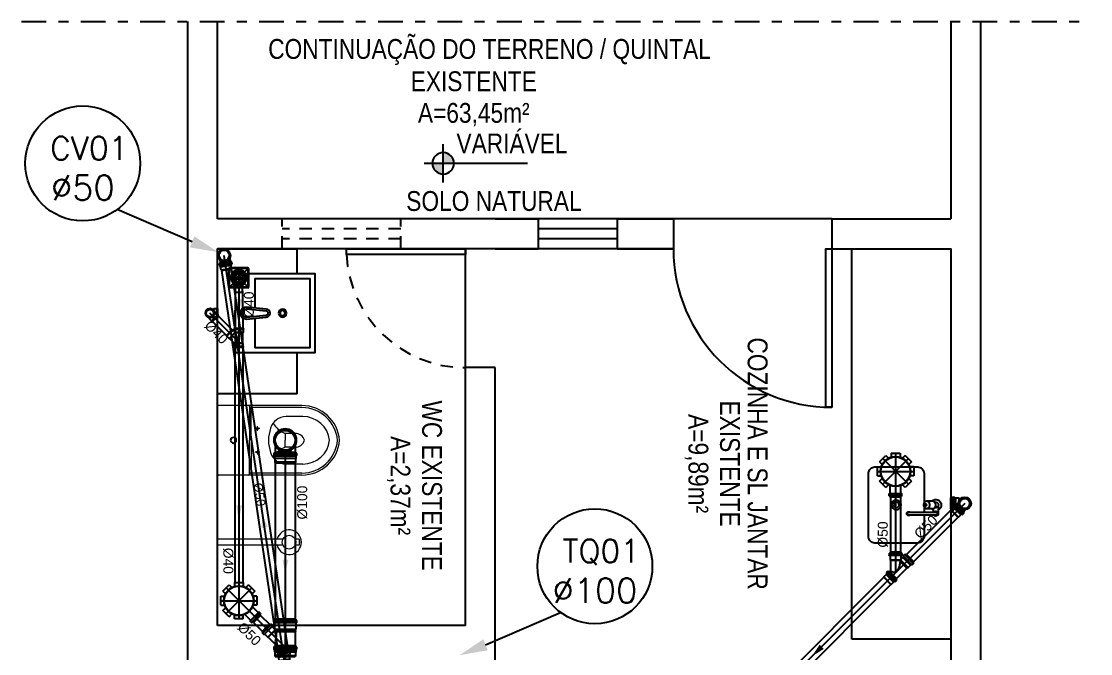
# Model space of a CAD drawing. Extents: x -210 to -126, y -135 to 724.
# Drawn here: x -169.09 to -158.3, y 704.34 to 710.72 of the extents above; entities that cross this region are included whole.
import ezdxf
from ezdxf.enums import TextEntityAlignment as Align

# ---------------------------------------------------------------- set-up
doc = ezdxf.new("R2010")
doc.units = 0
doc.header["$MEASUREMENT"] = 0
for name, pattern in [('CONTINU', [0]), ('DASHDOT2', [0.5, 0.25, -0.125, 0, -0.125]), ('HIDDEN2', [0.1875, 0.125, -0.0625])]:
    doc.linetypes.add(name, pattern=pattern)
doc.layers.get('0').update_dxf_attribs({"linetype": 'CONTINUOUS'})
for name, color, linetype in [('02', 8, 'CONTINUOUS'), ('A-PEN-C', 4, 'CONTINUOUS'), ('AF', 5, 'CONTINUOUS'), ('DIVERSOS', 1, 'CONTINUOUS'), ('E-txt-g', 3, 'CONTINUOUS'), ('Esgoto', 5, 'CONTINUOUS'), ('MOB', 251, 'CONTINUOUS'), ('Texto-Tubos', 7, 'CONTINUOUS'), ('TigreCad', 3, 'CONTINUOUS'), ('Tinterno', 9, 'CONTINUOUS'), ('TUBULAÇÃO_ESGOTO', 5, 'CONTINUOUS')]:
    doc.layers.add(name, color=color, linetype=linetype)
doc.layers.add('E-Lay-9', color=9, linetype='CONTINUOUS', lineweight=9)
doc.layers.add('E-Txt-W', color=7, linetype='CONTINUOUS', lineweight=20)
doc.styles.add('F2', font='swissc.ttf')
doc.styles.add('REG60', font='romans.shx', dxfattribs={"width": 0.8, "height": 0.15})
doc.styles.add('REG80', font='romans.shx', dxfattribs={"width": 0.8, "height": 0.2})
doc.styles.add('ROMANS', font='romans', dxfattribs={"height": 0.1})
doc.styles.add('TCTUBOS-TXT', font='arial.ttf')

# ---------------------------------------------------------------- blocks, each defined once
blk = doc.blocks.new('TXT-AMB75')
at = {"layer": 'E-txt-g', "style": 'REG80', "width": 0.8, "flags": 8}
blk.add_attdef('TXT', text='', height=0.2, dxfattribs=at).set_placement((0.0055, 0.2964), align=Align.CENTER)
at = {"layer": 'E-Txt-W', "style": 'REG60', "width": 0.8, "flags": 8}
blk.add_attdef('TXT', text='', height=0.15, dxfattribs=at).set_placement((0.0055, 0.0271), align=Align.CENTER)
blk = doc.blocks.new('CUBA QUADRADA-flat-4-flat-1')
at = {"layer": 'MOB'}
blk.add_lwpolyline([(0, -0.2), (0.4, -0.2), (0.4, 0.2), (0, 0.2)], close=True, dxfattribs=at)
blk.add_lwpolyline([(0.1, -0.0255), (0.1, -0.175), (0.375, -0.175), (0.375, 0.175), (0.1, 0.175), (0.1, 0.0255)], dxfattribs=at)
for points in [[(0.155, -0.02), (0.055, -0.03, -1), (0.055, 0.03), (0.155, 0.02, -1)], [(0.155, -0.01), (0.055, -0.02, -1), (0.055, 0.02), (0.155, 0.01, -1)]]:
    blk.add_lwpolyline(points, format="xyb", close=True, dxfattribs=at)
for radius in [0.02, 0.0125]:
    blk.add_circle((0.2375, 0), radius, dxfattribs=at)
blk = doc.blocks.new('vaso-s')
at = {"color": 8}
for start, end in [(0, 180), (180, 0)]:
    blk.add_arc((0.08, 0), 0.0143, start, end, dxfattribs=at)
at = {"layer": 'E-Lay-9', "color": 8}
for p, q in [((0, 0.17), (0, 0)), ((0.4256, 0.175), (0.005, 0.175)), ((0.16, 0.17), (0.16, 0.17)), ((0.16, 0.17), (0.16, 0)), ((0.4256, 0.165), (0.165, 0.165)), ((0.17, 0), (0.17, 0.16)), ((0.4306, 0.12), (0.3459, 0.12)), ((0.2134, 0.06), (0.1891, 0.06)), ((0.2013, 0.0479), (0.2013, 0.0722)), ((0.3406, 0.035), (0.3406, 0)), ((0.3906, 0.035), (0.3406, 0.035)), ((0, -0.17), (0, 0)), ((0.16, -0.17), (0.16, 0)), ((0.17, 0), (0.17, -0.1601)), ((0.2013, -0.0479), (0.2013, -0.0722)), ((0.3406, -0.035), (0.3406, 0)), ((0.3906, -0.035), (0.3406, -0.035)), ((0.2134, -0.06), (0.1891, -0.06)), ((0.4306, -0.12), (0.3459, -0.12)), ((0.4256, -0.175), (0.005, -0.175)), ((0.16, -0.17), (0.16, -0.17)), ((0.4256, -0.165), (0.165, -0.165))]:
    blk.add_line(p, q, dxfattribs=at)
for centre in [(0.2013, 0.06), (0.2013, -0.06)]:
    blk.add_circle(centre, 0.005, dxfattribs=at)
for centre, radius, start, end in [((0.005, 0.17), 0.005, 90, 180), ((0.155, 0.17), 0.005, 0, 90), ((0.165, 0.17), 0.00495, 180, 270), ((0.165, 0.16), 0.00495, 0, 90), ((0.4256, -0.015), 0.19, 4.5281, 90), ((0.4256, -0.015), 0.18, 4.7802, 90), ((0.3459, 0.0375), 0.0825, 90, 163.0355), ((0.4306, -0.015), 0.135, 6.3794, 90), ((0.518, -0.015), 0.2624, 163.0355, 176.7233), ((0.3754, 0.1358), 0.1066, 206.9395, 250.9647), ((0.3906, -0.015), 0.05, 17.4576, 90), ((0.518, 0.015), 0.2624, 183.2767, 196.9645), ((0.3754, -0.1358), 0.1066, 109.0353, 153.0605), ((0.3906, 0.015), 0.05, 270, 342.5424), ((0.4256, 0.015), 0.19, 270, 355.4719), ((0.4256, 0.015), 0.18, 270, 355.2198), ((0.4306, 0.015), 0.135, 270, 353.6206), ((0.3459, -0.0375), 0.0825, 196.9645, 270), ((0.165, -0.1601), 0.00495, 270, 0), ((0.005, -0.17), 0.005, 180, 270), ((0.155, -0.17), 0.005, 270, 0), ((0.165, -0.17), 0.00495, 90, 180)]:
    blk.add_arc(centre, radius, start, end, dxfattribs=at)
blk = doc.blocks.new('Chuveiro')
at = {"layer": 'E-Lay-9', "color": 8}
for p, q in [((-0.0311, 0.0156), (-0.3604, 0.0156)), ((0.0509, 0.0156), (0.0311, 0.0156)), ((0.0509, 0.0156), (0.0509, -0.0156)), ((-0.0311, -0.0156), (-0.3604, -0.0156)), ((0.0509, -0.0156), (0.0311, -0.0156))]:
    blk.add_line(p, q, dxfattribs=at)
blk.add_circle((0, 0), 0.0348, dxfattribs=at)
for centre, radius, start, end in [((0, 0), 0.0624, 194.4775, 165.5225), ((0.0093, 0), 0.0444, 339.4266, 20.5734)]:
    blk.add_arc(centre, radius, start, end, dxfattribs=at)
blk = doc.blocks.new('Cuba coz')
at = {"color": 8}
blk.add_line((7.5, -4.5), (7.5, -2.41), dxfattribs=at)
for points in [[(13.41, -6.5), (13.41, -20, 0.414214), (17.41, -24), (44.41, -24, 0.414214), (48.41, -20), (48.41, 20, 0.414214), (44.41, 24), (17.41, 24, 0.414214), (13.41, 20), (13.41, 0.74)], [(6.7, 1.75), (6, 1.75, 0.546464), (4.41, -0.73, -0.10784), (4.5, -1.15), (4.5, -5.5)], [(11.72, 2.5), (7.96, 2.5, 0.133256), (7.32, 2.33, 0.106756), (6.71, 1.77, 0.082828), (6.34, 0.99, 0.071352), (6.19, 0, 0.071352), (6.34, -0.99, 0.082828), (6.71, -1.77, 0.106756), (7.32, -2.33, 0.133256), (7.96, -2.5), (11.72, -2.5)], [(4.41, -0.73, 0.293273), (6, -1.75), (6.7, -1.75)], [(13.41, -1), (13.41, -4.5, 0.414214)]]:
    blk.add_lwpolyline(points, format="xyb", dxfattribs=at)
for points in [[(11.72, -2.5, 0.133256), (12.36, -2.33, 0.106756), (12.97, -1.77, 0.082828), (13.35, -0.99, 0.071352), (13.49, 0, 0.071352), (13.35, 0.99, 0.082828), (12.97, 1.77, 0.106756), (12.36, 2.33, 0.133256), (11.72, 2.5, 0.133256), (11.08, 2.33, 0.106756), (10.47, 1.77, 0.082828), (10.1, 0.99, 0.071352), (9.95, 0, 0.071352), (10.1, -0.99, 0.082828), (10.47, -1.77, 0.106756), (11.08, -2.33, 0.133256)], [(12.47, 0.75, 0.133256), (12.28, 0.7, 0.106756), (12.1, 0.53, 0.082828), (11.98, 0.3, 0.071352), (11.94, 0, 0.071352), (11.98, -0.3, 0.082828), (12.1, -0.53, 0.106756), (12.28, -0.7, 0.133256), (12.47, -0.75, 0.133256), (12.66, -0.7, 0.106756), (12.85, -0.53, 0.082828), (12.96, -0.3, 0.071352), (13, 0, 0.071352), (12.96, 0.3, 0.082828), (12.85, 0.53, 0.106756), (12.66, 0.7, 0.133256)], [(6, -6.5), (23, -6.5, 1), (23, -4.5), (6, -4.5, 1)]]:
    blk.add_lwpolyline(points, format="xyb", close=True, dxfattribs=at)
for radius in [3, 1.75]:
    blk.add_circle((30.91, 0), radius, dxfattribs=at)
for centre, radius, start, end in [((6, 0), 3.5, 45.58469, 244.62307), ((6, -5.5), 1.5, 41.81031, 318.18969), ((6, 0), 3.5, 295.37693, 314.41531), ((23, -5.5), 1.25, 233.1301, 126.8699)]:
    blk.add_arc(centre, radius, start, end, dxfattribs=at)
blk = doc.blocks.new('j9n40d')
at = {"layer": 'TigreCad'}
for p, q in [((0, 20.6), (9.8, 20.6)), ((9.8, 20.6), (17.8, 20.6)), ((19, 21.8), (17.8, 20.6)), ((34, 21.8), (19, 21.8)), ((19, -21.8), (19, 21.8)), ((35, 22.8), (34, 21.8)), ((35, 22.8), (35, -22.8)), ((39, 22.8), (35, 22.8)), ((39, 22.8), (39, -22.8)), ((0, -20.6), (9.8, -20.6)), ((9.8, -20.6), (17.8, -20.6)), ((19, -21.8), (17.8, -20.6)), ((34, -21.8), (19, -21.8)), ((35, -22.8), (34, -21.8)), ((39, -22.8), (35, -22.8))]:
    blk.add_line(p, q, dxfattribs=at)
for radius, start, end in [(22.8, 64.6232, 295.3768), (20.6, 90, 270)]:
    blk.add_arc((0, 0), radius, start, end, dxfattribs=at)
at = {"layer": 'Tinterno'}
for p, q in [((17.8, 20.6), (17.8, -20.6)), ((34, 21.8), (34, -21.8))]:
    blk.add_line(p, q, dxfattribs=at)
blk.add_arc((0, 0), 21.8, 70.9009, 289.0991, dxfattribs=at)
blk = doc.blocks.new('j9n40s')
at = {"layer": 'TigreCad'}
for p, q in [((9.8, 20.6), (17.8, 20.6)), ((19, 21.8), (17.8, 20.6)), ((17.8, 20.6), (17.8, 14.3)), ((19, 12.6), (19, 21.8)), ((34, 21.8), (19, 21.8)), ((35, 22.8), (34, 21.8)), ((39, 22.8), (35, 22.8)), ((35, 22.8), (35, -22.8)), ((39, 22.8), (39, -22.8)), ((9.8, -20.6), (17.8, -20.6)), ((17.8, -20.6), (17.8, -14.3)), ((19, -21.8), (17.8, -20.6)), ((19, -12.6), (19, -21.8)), ((34, -21.8), (19, -21.8)), ((35, -22.8), (34, -21.8)), ((39, -22.8), (35, -22.8))]:
    blk.add_line(p, q, dxfattribs=at)
for radius in [22.8, 20]:
    blk.add_circle((0, 0), radius, dxfattribs=at)
at = {"layer": 'Tinterno'}
blk.add_line((34, 21.8), (34, -21.8), dxfattribs=at)
blk.add_circle((0, 0), 18.8, dxfattribs=at)
blk = doc.blocks.new('27710409p')
at = {"layer": 'TigreCad'}
for p, q in [((-27.1, 22.8), (-27.1, -22.8)), ((-27.1, 22.8), (-23.1, 22.8)), ((-23.1, 22.8), (-23.1, -22.8)), ((-23.1, 22.8), (-22.1, 21.8)), ((-22.1, 21.8), (-7.1, 21.8)), ((-7.1, 21.8), (-7.1, -20.7)), ((-7.1, 21.8), (-5.9, 20.6)), ((-5.9, 20.6), (47.2, 20.6)), ((48.4, 21.8), (47.2, 20.6)), ((48.4, 21.8), (48.4, -20)), ((63.4, 21.8), (48.4, 21.8)), ((64.4, 22.8), (63.4, 21.8)), ((64.4, 22.8), (64.4, -22.8)), ((68.4, 22.8), (64.4, 22.8)), ((68.4, 22.8), (68.4, -22.8)), ((-27.1, -22.8), (-23.1, -22.8)), ((-23.1, -22.8), (-22.1, -21.8)), ((-22.1, -21.8), (-8.2, -21.8)), ((-7.5, -21.9), (0, 0)), ((18.8, -47.9), (-6.7, -22.4)), ((54.1, -22.4), (0, 0)), ((18.8, -49.6), (48.4, -20)), ((18.8, -49.6), (18.8, -47.9)), ((29.4, -60.2), (18.8, -49.6)), ((29.4, -61.7), (61.7, -29.4)), ((32.2, -64.5), (64.5, -32.2)), ((60.2, -29.4), (54.3, -23.5)), ((63.4, -21.8), (55, -21.8)), ((61.7, -29.4), (60.2, -29.4)), ((64.5, -32.2), (61.7, -29.4)), ((64.4, -22.8), (63.4, -21.8)), ((68.4, -22.8), (64.4, -22.8)), ((29.4, -61.7), (29.4, -60.2)), ((32.2, -64.5), (29.4, -61.7))]:
    blk.add_line(p, q, dxfattribs=at)
for centre, radius, start, end in [((-8.2, -23.8), 2, 45, 90), ((55, -22.8), 1, 90, 225)]:
    blk.add_arc(centre, radius, start, end, dxfattribs=at)
at = {"layer": 'Tinterno'}
for p, q in [((-22.1, 21.8), (-22.1, -21.8)), ((-5.9, 20.6), (-5.9, -17.2)), ((47.2, 20.6), (47.2, -19.5)), ((63.4, 21.8), (63.4, -21.8)), ((18.8, -47.9), (47.2, -19.5)), ((29.4, -60.2), (60.2, -29.4))]:
    blk.add_line(p, q, dxfattribs=at)
blk = doc.blocks.new('27150012p')
at = {"layer": 'TigreCad'}
for p, q in [((-80.6, 48.8), (-48.8, 80.6)), ((-48.8, 80.6), (-35.1, 66.9)), ((-22.5, 91.5), (-22.5, 72.1)), ((-22.5, 91.5), (22.5, 91.5)), ((22.5, 91.5), (22.5, 72.1)), ((48.8, 80.6), (35.1, 66.9)), ((48.8, 80.6), (80.6, 48.8)), ((-91.5, -22.5), (-91.5, 22.5)), ((-91.5, 22.5), (-72.1, 22.5)), ((-80.6, 48.8), (-66.9, 35.1)), ((80.6, 48.8), (66.9, 35.1)), ((111.4, 27.4), (70.4, 27.4)), ((112.7, 30.9), (112.4, 28.3)), ((122.4, 31.8), (113.7, 31.8)), ((113.7, 30.8), (113.7, -30.8)), ((122.4, 30.8), (122.4, -30.8)), ((123.4, 31.1), (124.2, 28.1)), ((129.5, 27.4), (125.1, 27.4)), ((129.5, 27.4), (129.5, -27.4)), ((-91.5, -22.5), (-72.1, -22.5)), ((-80.6, -48.8), (-66.9, -35.1)), ((-48.8, -80.6), (-80.6, -48.8)), ((80.6, -48.8), (48.8, -80.6)), ((80.6, -48.8), (66.9, -35.1)), ((111.4, -27.4), (70.4, -27.4)), ((112.7, -30.9), (112.4, -28.3)), ((122.4, -31.8), (113.7, -31.8)), ((123.4, -31.1), (124.2, -28.1)), ((129.5, -27.4), (125.1, -27.4)), ((-48.8, -80.6), (-35.1, -66.9)), ((-22.5, -91.5), (-22.5, -72.1)), ((22.5, -91.5), (-22.5, -91.5)), ((22.5, -91.5), (22.5, -72.1)), ((48.8, -80.6), (35.1, -66.9))]:
    blk.add_line(p, q, dxfattribs=at)
blk.add_circle((0, 0), 75.5, dxfattribs=at)
for centre, start, end in [((111.4, 28.4), 270, 355), ((113.7, 30.8), 90, 175), ((122.4, 30.8), 15, 90), ((125.1, 28.4), 195, 270), ((111.4, -28.4), 5, 90), ((113.7, -30.8), 185, 270), ((122.4, -30.8), 270, 345), ((125.1, -28.4), 90, 165)]:
    blk.add_arc(centre, 1, start, end, dxfattribs=at)
at = {"layer": 'Tinterno'}
for p, q in [((112.4, 27.4), (112.4, -27.4)), ((124.4, 27.4), (124.4, -27.4))]:
    blk.add_line(p, q, dxfattribs=at)
blk.add_circle((0, 0), 73.5, dxfattribs=at)
blk = doc.blocks.new('27289207s')
at = {"linetype": 'Continuous'}
for p, q in [((-49.9, -44.9), (-49.9, 44.9)), ((-47.4, -43.9), (-47.4, 43.9)), ((44.9, 49.9), (-44.9, 49.9)), ((43.9, 47.4), (-43.9, 47.4)), ((-20, 1.2), (-39.9, 3.3)), ((-19.8, 2.9), (-39.7, 5)), ((-19.3, 5.4), (-38.3, 11.5)), ((-18.7, 7), (-37.8, 13.2)), ((-17.7, 9.3), (-35.1, 19.3)), ((-16.9, 10.7), (-34.2, 20.7)), ((-15.4, 12.7), (-30.3, 26.1)), ((-14.3, 14), (-29.2, 27.4)), ((-12.4, 15.7), (-24.2, 31.9)), ((-11.1, 16.7), (-22.8, 32.9)), ((-8.9, 17.9), (-17, 36.2)), ((-7.4, 18.6), (-15.5, 36.9)), ((-5, 19.4), (-9.1, 38.9)), ((-3.3, 19.7), (-7.5, 39.3)), ((-0.9, 20), (-0.9, 40)), ((0.8, 20), (0.8, 40)), ((3.3, 19.7), (7.5, 39.3)), ((5, 19.4), (9.1, 38.9)), ((7.4, 18.6), (15.5, 36.9)), ((8.9, 17.9), (17, 36.2)), ((11.1, 16.7), (22.8, 32.9)), ((12.4, 15.7), (24.2, 31.9)), ((14.3, 14), (29.2, 27.4)), ((15.4, 12.7), (30.3, 26.1)), ((16.9, 10.7), (34.2, 20.7)), ((17.7, 9.3), (35.1, 19.3)), ((18.7, 7), (37.8, 13.2)), ((19.3, 5.4), (38.3, 11.5)), ((19.8, 2.9), (39.7, 5)), ((20, 1.2), (39.9, 3.3)), ((47.4, -43.9), (47.4, 43.9)), ((49.9, -44.9), (49.9, 44.9)), ((44.9, -49.9), (-44.9, -49.9)), ((43.9, -47.4), (-43.9, -47.4)), ((-20, -1.2), (-39.9, -3.3)), ((-19.8, -2.9), (-39.7, -5)), ((-19.3, -5.4), (-38.3, -11.5)), ((-18.7, -7), (-37.8, -13.2)), ((-17.7, -9.3), (-35.1, -19.3)), ((-16.9, -10.7), (-34.2, -20.7)), ((-15.4, -12.7), (-30.3, -26.1)), ((-14.3, -14), (-29.2, -27.4)), ((-12.4, -15.7), (-24.2, -31.9)), ((-11.1, -16.7), (-22.8, -32.9)), ((-18.7, -59.9), (-19, -49.9)), ((-8.9, -17.9), (-17, -36.2)), ((-7.4, -18.6), (-15.5, -36.9)), ((-5, -19.4), (-9.1, -38.9)), ((-3.3, -19.7), (-7.5, -39.3)), ((-0.9, -20), (-0.9, -40)), ((0.8, -20), (0.8, -40)), ((3.3, -19.7), (7.5, -39.3)), ((5, -19.4), (9.1, -38.9)), ((7.4, -18.6), (15.5, -36.9)), ((8.9, -17.9), (17, -36.2)), ((11.1, -16.7), (22.8, -32.9)), ((12.4, -15.7), (24.2, -31.9)), ((14.3, -14), (29.2, -27.4)), ((15.4, -12.7), (30.3, -26.1)), ((16.9, -10.7), (34.2, -20.7)), ((17.7, -9.3), (35.1, -19.3)), ((18.7, -7), (37.8, -13.2)), ((18.7, -59.9), (19, -49.9)), ((19.3, -5.4), (38.3, -11.5)), ((19.8, -2.9), (39.7, -5)), ((20, -1.2), (39.9, -3.3)), ((-18.7, -60.4), (-18.7, -59.9)), ((-18.5, -70.9), (-18.7, -60.4)), ((-17, -72.4), (-16.5, -72.4)), ((-16.5, -72.4), (17, -72.4)), ((18.5, -70.9), (18.7, -59.9))]:
    blk.add_line(p, q, dxfattribs=at)
for centre, radius, start, end in [((-44.9, 44.9), 5, 90, 180), ((-43.9, 43.9), 3.5, 90, 180), ((0, 0), 40, 175.2176, 184.7824), ((0, 0), 40, 163.2176, 172.7824), ((0, 0), 39, 175.2489, 184.7511), ((0, 0), 39, 163.2489, 172.7512), ((0, 0), 40, 151.2177, 160.7824), ((0, 0), 39, 151.2489, 160.7512), ((0, 0), 40, 139.2176, 148.7823), ((0, 0), 39, 139.2489, 148.7512), ((0, 0), 40, 127.2176, 136.7824), ((0, 0), 39, 127.249, 136.7512), ((0, 0), 40, 115.2176, 124.7824), ((0, 0), 39, 115.2489, 124.7512), ((0, 0), 21, 176.3197, 183.6803), ((0, 0), 21, 164.3198, 171.6803), ((0, 0), 20, 176.4358, 183.5642), ((0, 0), 20, 164.4358, 171.5641), ((0, 0), 21, 152.3197, 159.6802), ((0, 0), 20, 152.4358, 159.5642), ((0, 0), 21, 140.3199, 147.6804), ((0, 0), 20, 140.4358, 147.5642), ((0, 0), 40, 103.2176, 112.7824), ((0, 0), 39, 103.2489, 112.7512), ((0, 0), 21, 128.3197, 135.6802), ((0, 0), 20, 128.4358, 135.5642), ((0, 0), 21, 116.3197, 123.6802), ((0, 0), 20, 116.4359, 123.5643), ((0, 0), 21, 104.3197, 111.6802), ((0, 0), 40, 91.2176, 100.7823), ((0, 0), 20, 104.4359, 111.5643), ((0, 0), 39, 91.2488, 100.7511), ((0, 0), 21, 92.3198, 99.6803), ((0, 0), 20, 92.4358, 99.5642), ((0, 0), 40, 79.2177, 88.7824), ((0, 0), 39, 79.2489, 88.7512), ((0, 0), 21, 80.3197, 87.6802), ((0, 0), 20, 80.4358, 87.5642), ((0, 0), 20, 68.4357, 75.5641), ((0, 0), 21, 68.3198, 75.6803), ((0, 0), 39, 67.2488, 76.7511), ((0, 0), 20, 56.4358, 63.5642), ((0, 0), 40, 67.2177, 76.7824), ((0, 0), 21, 56.3199, 63.6804), ((0, 0), 20, 44.4357, 51.5641), ((0, 0), 21, 44.3198, 51.6803), ((0, 0), 20, 32.4358, 39.5642), ((0, 0), 21, 32.3198, 39.6803), ((0, 0), 39, 55.2488, 64.7511), ((0, 0), 40, 55.2176, 64.7824), ((0, 0), 20, 20.4358, 27.5642), ((0, 0), 21, 20.3196, 27.6801), ((0, 0), 20, 8.4359, 15.5642), ((0, 0), 20, 356.4358, 3.5642), ((0, 0), 21, 8.3197, 15.6802), ((0, 0), 21, 356.3197, 3.6803), ((0, 0), 39, 43.2488, 52.7511), ((0, 0), 40, 43.2177, 52.7824), ((0, 0), 39, 31.2489, 40.7512), ((0, 0), 40, 31.2176, 40.7824), ((0, 0), 39, 19.2488, 28.7511), ((0, 0), 40, 19.2176, 28.7823), ((0, 0), 39, 7.2488, 16.7511), ((0, 0), 40, 7.2176, 16.7824), ((0, 0), 39, 355.2489, 4.7511), ((0, 0), 40, 355.2176, 4.7824), ((43.9, 43.9), 3.5, 0, 90), ((44.9, 44.9), 5, 0, 90), ((-44.9, -44.9), 5, 180, 270), ((-43.9, -43.9), 3.5, 180, 270), ((0, 0), 40, 187.2176, 196.7824), ((0, 0), 39, 187.2488, 196.7511), ((0, 0), 40, 199.2176, 208.7824), ((0, 0), 39, 199.2488, 208.7511), ((0, 0), 40, 211.2177, 220.7824), ((0, 0), 39, 211.2488, 220.7511), ((0, 0), 40, 223.2176, 232.7824), ((0, 0), 39, 223.2488, 232.7511), ((0, 0), 40, 235.2176, 244.7824), ((0, 0), 39, 235.2489, 244.7511), ((0, 0), 21, 188.3198, 195.6803), ((0, 0), 20, 188.4359, 195.5642), ((0, 0), 21, 200.3198, 207.6803), ((0, 0), 20, 200.4358, 207.5642), ((0, 0), 21, 212.3196, 219.6801), ((0, 0), 20, 212.4358, 219.5642), ((0, 0), 40, 247.2176, 256.7824), ((0, 0), 39, 247.2488, 256.7511), ((0, 0), 21, 224.3196, 231.6801), ((0, 0), 20, 224.4359, 231.5643), ((0, 0), 21, 236.3197, 243.6802), ((0, 0), 20, 236.4358, 243.5642), ((0, 0), 21, 248.3198, 255.6803), ((0, 0), 40, 259.2176, 268.7824), ((0, 0), 20, 248.4358, 255.5642), ((0, 0), 39, 259.2489, 268.7512), ((0, 0), 21, 260.3197, 267.6802), ((0, 0), 20, 260.4358, 267.5642), ((0, 0), 20, 272.4358, 279.5642), ((0, 0), 21, 272.3198, 279.6803), ((0, 0), 39, 271.2489, 280.7511), ((0, 0), 40, 271.2176, 280.7824), ((0, 0), 20, 284.4358, 291.5642), ((0, 0), 21, 284.3198, 291.6803), ((0, 0), 20, 296.4357, 303.5641), ((0, 0), 39, 283.2488, 292.7511), ((0, 0), 40, 283.2176, 292.7824), ((0, 0), 21, 296.3197, 303.6802), ((0, 0), 20, 308.4359, 315.5643), ((0, 0), 21, 308.3199, 315.6804), ((0, 0), 20, 320.4358, 327.5642), ((0, 0), 21, 320.3197, 327.6802), ((0, 0), 39, 295.2489, 304.7511), ((0, 0), 40, 295.2176, 304.7824), ((0, 0), 20, 332.4358, 339.5642), ((0, 0), 21, 332.3199, 339.6804), ((0, 0), 20, 344.4358, 351.5641), ((0, 0), 21, 344.3197, 351.6802), ((0, 0), 39, 307.2488, 316.7511), ((0, 0), 40, 307.2176, 316.7823), ((0, 0), 39, 319.2488, 328.7511), ((0, 0), 40, 319.2176, 328.7824), ((0, 0), 39, 331.2489, 340.7512), ((0, 0), 40, 331.2176, 340.7824), ((0, 0), 39, 343.2489, 352.7512), ((0, 0), 40, 343.2176, 352.7824), ((43.9, -43.9), 3.5, 270, 360), ((44.9, -44.9), 5, 270, 360), ((-17, -70.9), 1.5, 180.9167, 270), ((17, -70.9), 1.5, 270.0002, 359.0835)]:
    blk.add_arc(centre, radius, start, end, dxfattribs=at)
blk = doc.blocks.new('j9n100s')
at = {"layer": 'TigreCad'}
for p, q in [((27.3, 50.8), (60, 50.8)), ((27.3, -50.8), (60, -50.8))]:
    blk.add_line(p, q, dxfattribs=at)
blk.add_circle((0, 0), 53.2, dxfattribs=at)
for start, end in [(61.785, 298.215), (298.215, 61.785)]:
    blk.add_arc((0, 0), 57.7, start, end, dxfattribs=at)
at = {"layer": 'Tinterno'}
blk.add_line((60, -50.8), (60, 50.8), dxfattribs=at)
blk.add_circle((0, 0), 51, dxfattribs=at)
blk = doc.blocks.new('26277469p')
at = {"layer": 'TigreCad'}
for p, q in [((122.9, 56.7), (122.7, 54.2)), ((133.3, 57.6), (123.9, 57.6)), ((123.9, 56.6), (123.9, -56.7)), ((133.3, 56.6), (133.3, -56.7)), ((134.3, 56.9), (135.1, 54)), ((78, 50.8), (6, 50.8)), ((78, 50.8), (78.1, 52.3)), ((78, -46.9), (78, 50.8)), ((78.1, -46.9), (78.1, 52.3)), ((81.1, 52.3), (78.1, 52.3)), ((81.1, -47.9), (81.1, 52.3)), ((81.2, 50.8), (81.1, 52.3)), ((81.2, -48), (81.2, 50.8)), ((87.4, 50.8), (81.2, 50.8)), ((89.8, 53.2), (87.4, 50.8)), ((89.8, -51.8), (89.8, 53.2)), ((121.7, 53.2), (89.8, 53.2)), ((140.5, 53.2), (136.1, 53.2)), ((140.5, 53.2), (140.5, -53.3)), ((14.9, -50.8), (6, -50.8)), ((49.6, -85.4), (14.9, -50.8)), ((49.6, -88.3), (87.3, -50.5)), ((121.7, -53.3), (94.3, -53.3)), ((140.5, -53.3), (136.1, -53.3)), ((49.6, -88.3), (49.6, -85.4)), ((64.8, -103.4), (49.6, -88.3)), ((63.1, -106.8), (64.8, -104.8)), ((106.9, -63.4), (63.4, -106.9)), ((113.6, -70.1), (70.1, -113.6)), ((116.2, -77.5), (77.5, -116.2)), ((103.4, -64.8), (93.6, -55)), ((106.8, -63.1), (104.8, -64.8)), ((114.4, -69.4), (108.2, -63.2)), ((114.5, -70.6), (113, -73.3)), ((116.2, -77.5), (113.1, -74.5)), ((122.9, -56.7), (122.7, -54.2)), ((133.3, -57.7), (123.9, -57.7)), ((134.3, -56.9), (135.1, -54)), ((69.4, -114.4), (63.2, -108.2)), ((70.6, -114.5), (73.3, -113)), ((77.5, -116.2), (74.5, -113.1))]:
    blk.add_line(p, q, dxfattribs=at)
blk.add_lwpolyline([(15.8, -51.2, -0.013476), (38.9, -47.1, -0.106485), (67.2, -44.2, -0.09207), (93.5, -53.8, -0.112954)], format="xyb", dxfattribs=at)
for centre, start, end in [((121.7, 54.2), 270, 355), ((123.9, 56.6), 90, 175), ((133.3, 56.6), 15, 90), ((136.1, 54.2), 195, 270), ((14.9, -51.8), 34.2682, 90), ((94.3, -54.3), 90, 225), ((121.7, -54.3), 5, 90), ((136.1, -54.3), 90, 165), ((63.9, -107.4), 140, 225), ((64.1, -104.1), 320, 45), ((104.1, -64.1), 225, 310), ((107.4, -63.9), 45, 130), ((113.8, -73.8), 150, 225), ((113.6, -70.1), 330, 45), ((123.9, -56.7), 185, 270), ((133.3, -56.7), 270, 345), ((70.1, -113.6), 225, 300), ((73.8, -113.8), 45, 120)]:
    blk.add_arc(centre, 1, start, end, dxfattribs=at)
at = {"layer": 'Tinterno'}
for p, q in [((6, 50.8), (6, -50.8)), ((87.4, -50.6), (87.4, 50.8)), ((122.6, 53.2), (122.6, -53.3)), ((135.3, 53.2), (135.3, -53.3)), ((85.3, -49.6), (49.6, -85.4)), ((104.1, -65.4), (65.4, -104.1)), ((112.6, -73.9), (73.9, -112.6))]:
    blk.add_line(p, q, dxfattribs=at)
blk = doc.blocks.new('11031030p')
at = {"layer": 'TigreCad'}
for p, q in [((6.2, 56.9), (5.4, 54)), ((7.2, 57.6), (16.6, 57.6)), ((7.2, -56.7), (7.2, 56.6)), ((16.6, -56.7), (16.6, 56.6)), ((17.6, 56.7), (17.8, 54.2)), ((0, -53.3), (0, 53.2)), ((0, 53.2), (4.4, 53.2)), ((18.8, 53.2), (30.9, 53.2)), ((30.9, 53.2), (31.2, 53)), ((50.9, 53), (31.2, 53)), ((50.9, 53), (53.1, 50.8)), ((53.1, -50.8), (53.1, 50.8)), ((0, -53.3), (4.4, -53.3)), ((18.8, -53.3), (30.9, -53.3)), ((30.9, -53.3), (31.2, -53)), ((31.2, -53), (50.9, -53)), ((50.9, -53), (53.1, -50.8)), ((6.2, -56.9), (5.4, -54)), ((7.2, -57.7), (16.6, -57.7)), ((17.6, -56.7), (17.8, -54.2))]:
    blk.add_line(p, q, dxfattribs=at)
for centre, start, end in [((4.4, 54.2), 270, 345), ((7.2, 56.6), 90, 165), ((16.6, 56.6), 5, 90), ((18.8, 54.2), 185, 270), ((4.4, -54.2), 15, 90), ((18.8, -54.2), 90, 175), ((7.2, -56.7), 195, 270), ((16.6, -56.7), 270, 355)]:
    blk.add_arc(centre, 1, start, end, dxfattribs=at)
at = {"layer": 'Tinterno'}
for p, q in [((5.2, -53.3), (5.2, 53.2)), ((17.9, -53.3), (17.9, 53.2)), ((30.9, 53.2), (30.9, -53.3)), ((31.2, 53), (31.2, -53)), ((50.9, 53), (50.9, -53))]:
    blk.add_line(p, q, dxfattribs=at)
blk = doc.blocks.new('j9n50d')
at = {"layer": 'TigreCad'}
for p, q in [((28.5, 25.4), (0, 25.4)), ((30.3, 27.2), (28.5, 25.4)), ((30.3, -27.1), (30.3, 27.2)), ((47.1, 27.2), (30.3, 27.2)), ((47.3, 27.4), (47.1, 27.2)), ((47.1, -27.1), (47.1, 27.2)), ((51.9, 27.4), (47.3, 27.4)), ((53.2, 30.9), (52.9, 28.3)), ((53.4, 30.8), (53.4, -30.8)), ((62.9, 31.8), (54.2, 31.8)), ((62.9, 30.8), (62.9, -30.8)), ((63.9, 31.1), (64.7, 28.1)), ((70, 27.4), (65.6, 27.4)), ((70, 27.4), (70, -27.4)), ((28.5, -25.3), (0, -25.3)), ((30.3, -27.1), (28.5, -25.3)), ((47.1, -27.1), (30.3, -27.1)), ((47.3, -27.4), (47.1, -27.1)), ((51.9, -27.4), (47.3, -27.4)), ((53.2, -30.9), (52.9, -28.3)), ((62.9, -31.8), (54.2, -31.8)), ((63.9, -31.1), (64.7, -28.1)), ((70, -27.4), (65.6, -27.4))]:
    blk.add_line(p, q, dxfattribs=at)
for centre, radius, start, end in [((0, 0), 25.4, 90, 270), ((51.9, 28.4), 1, 270, 355), ((54.2, 30.8), 1, 90, 175), ((62.9, 30.8), 1, 15, 90), ((65.6, 28.4), 1, 195, 270), ((51.9, -28.4), 1, 5, 90), ((54.2, -30.8), 1, 185, 270), ((62.9, -30.8), 1, 270, 345), ((65.6, -28.4), 1, 90, 165)]:
    blk.add_arc(centre, radius, start, end, dxfattribs=at)
at = {"layer": 'Tinterno'}
for p, q in [((28.5, -25.3), (28.5, 25.4)), ((47.3, -27.4), (47.3, 27.4)), ((52.9, 27.4), (52.9, -27.4)), ((64.9, 27.4), (64.9, -27.4))]:
    blk.add_line(p, q, dxfattribs=at)
blk = doc.blocks.new('26276942p')
at = {"layer": 'TigreCad'}
for p, q in [((55.7, 25.3), (-17.5, 25.3)), ((55.7, 25.3), (55.8, 26.8)), ((55.7, 25.3), (55.7, -22.7)), ((58.7, 26.8), (55.8, 26.8)), ((58.9, 25.3), (58.7, 26.8)), ((58.9, 25.3), (58.9, -25.3)), ((61.5, 25.3), (58.9, 25.3)), ((63.3, 27.1), (61.5, 25.3)), ((63.3, -26.1), (63.3, 27.1)), ((80.1, 27.1), (63.3, 27.1)), ((80.3, 27.3), (80.1, 27.1)), ((80.3, -27.4), (80.3, 27.3)), ((84.9, 27.3), (80.3, 27.3)), ((86.2, 30.9), (85.9, 28.3)), ((86.4, 30.8), (86.4, -30.8)), ((95.9, 31.8), (87.2, 31.8)), ((95.9, 30.8), (95.9, -30.8)), ((96.9, 31.1), (97.7, 28.1)), ((103, 27.3), (98.6, 27.3)), ((103, 27.3), (103, -27.4)), ((-11.1, -25.3), (-17.5, -25.3)), ((25.5, -61.4), (-10.1, -25.8)), ((25.5, -64.2), (63.5, -26.3)), ((82.9, -39.3), (39.3, -82.9)), ((88.6, -49.9), (49.9, -88.6)), ((92.2, -53.5), (53.5, -92.2)), ((58.9, -25.3), (55.7, -22.7)), ((79.4, -40.7), (67.5, -28.9)), ((80.1, -27.1), (68.2, -27.1)), ((80.3, -27.4), (80.1, -27.1)), ((84.9, -27.4), (80.3, -27.4)), ((82.8, -39.1), (80.7, -40.8)), ((90.3, -45.3), (84.1, -39.1)), ((86.2, -30.9), (85.9, -28.3)), ((95.9, -31.8), (87.2, -31.8)), ((90.5, -46.5), (88.9, -49.2)), ((92.2, -53.5), (89.1, -50.4)), ((96.9, -31.1), (97.7, -28.1)), ((103, -27.4), (98.6, -27.4)), ((25.5, -64.2), (25.5, -61.4)), ((40.7, -79.4), (25.5, -64.2)), ((39.1, -82.8), (40.8, -80.7)), ((45.3, -90.3), (39.1, -84.1)), ((46.5, -90.5), (49.2, -88.9)), ((53.5, -92.2), (50.4, -89.1))]:
    blk.add_line(p, q, dxfattribs=at)
for points in [[(0.6, -1.3, -0.153495), (4.7, 0.2, -0.085604), (21.8, -2.1, -0.043194), (39.4, -9.3, -0.022416), (55.7, -20.8, -0.009739)], [(-11.3, -25.3, -0.086386), (-9.5, -16.9, -0.063763), (-4.1, -7.1, -0.026182), (0.6, -1.3, -0.049941)], [(58.9, -23.3, -0.003371), (61.2, -25.2, -0.009739), (67.2, -28.1, -0.042942)]]:
    blk.add_lwpolyline(points, format="xyb", dxfattribs=at)
for centre, radius, start, end in [((84.9, 28.3), 1, 270, 355), ((87.2, 30.8), 1, 90, 175), ((95.9, 30.8), 1, 15, 90), ((98.6, 28.3), 1, 195, 270), ((-11.1, -26.8), 1.5, 45, 90), ((68.2, -28.1), 1, 90, 225), ((80.1, -40), 1, 225, 310), ((83.4, -39.8), 1, 45, 130), ((84.9, -28.4), 1, 5, 90), ((87.2, -30.8), 1, 185, 270), ((89.8, -49.7), 1, 150, 225), ((89.6, -46), 1, 330, 45), ((95.9, -30.8), 1, 270, 345), ((98.6, -28.4), 1, 90, 165), ((39.8, -83.4), 1, 140, 225), ((40, -80.1), 1, 320, 45), ((46, -89.6), 1, 225, 300), ((49.7, -89.8), 1, 45, 120)]:
    blk.add_arc(centre, radius, start, end, dxfattribs=at)
at = {"layer": 'Tinterno'}
for p, q in [((-17.5, 25.3), (-17.5, -25.3)), ((55.8, 26.8), (55.8, -22.8)), ((58.7, 26.8), (58.7, -25.2)), ((61.5, -25.3), (61.5, 25.3)), ((80.1, -27.1), (80.1, 27.1)), ((85.9, 27.3), (85.9, -27.4)), ((97.9, 27.3), (97.9, -27.4)), ((61.6, -25.4), (25.5, -61.4)), ((80, -41.4), (41.4, -80)), ((89.6, -46), (46, -89.6))]:
    blk.add_line(p, q, dxfattribs=at)
blk = doc.blocks.new('j9n50s')
at = {"layer": 'TigreCad'}
for p, q in [((19.2, 25.4), (30.3, 25.4)), ((19.2, -25.4), (30.3, -25.4))]:
    blk.add_line(p, q, dxfattribs=at)
for radius in [31.8, 27.4]:
    blk.add_circle((0, 0), radius, dxfattribs=at)
at = {"layer": 'Tinterno'}
for p, q in [((30.3, 25.4), (30.3, 9.7)), ((30.3, -9.7), (30.3, -25.4))]:
    blk.add_line(p, q, dxfattribs=at)
blk.add_circle((0, 0), 25.6, dxfattribs=at)
blk = doc.blocks.new('11030602p')
at = {"layer": 'TigreCad'}
for p, q in [((0, 27.3), (4.4, 27.3)), ((0, -27.3), (0, 27.3)), ((6.1, 31.1), (5.3, 28.1)), ((7.1, 31.8), (15.8, 31.8)), ((7.1, -30.8), (7.1, 30.8)), ((15.8, -30.8), (15.8, 30.8)), ((16.8, 30.9), (17.1, 28.3)), ((18.1, 27.3), (22.7, 27.3)), ((22.7, 27.3), (23, 27.1)), ((39.7, 27.1), (23, 27.1)), ((39.7, 27.1), (41.5, 25.3)), ((41.5, -25.4), (41.5, 25.3)), ((0, -27.3), (4.4, -27.3)), ((6.1, -31.1), (5.3, -28.1)), ((7.1, -31.8), (15.8, -31.8)), ((16.8, -30.9), (17.1, -28.3)), ((18.1, -27.3), (22.7, -27.3)), ((22.7, -27.3), (23, -27.1)), ((39.7, -27.1), (23, -27.1)), ((39.7, -27.1), (41.5, -25.4))]:
    blk.add_line(p, q, dxfattribs=at)
for centre, start, end in [((4.4, 28.4), 270, 345), ((7.1, 30.8), 90, 165), ((15.8, 30.8), 5, 90), ((18.1, 28.4), 185, 270), ((4.4, -28.3), 15, 90), ((7.1, -30.8), 195, 270), ((15.8, -30.8), 270, 355), ((18.1, -28.3), 90, 175)]:
    blk.add_arc(centre, 1, start, end, dxfattribs=at)
at = {"layer": 'Tinterno'}
for p, q in [((5.1, -27.3), (5.1, 27.3)), ((17.1, -27.3), (17.1, 27.3)), ((22.7, 27.3), (22.7, -27.3)), ((23, -27.1), (23, 27.1)), ((39.7, 27.1), (39.7, -27.1))]:
    blk.add_line(p, q, dxfattribs=at)
blk = doc.blocks.new('NIVEL')
at = {"layer": 'DIVERSOS'}
h = blk.add_hatch(color=7, dxfattribs=at)
h.paths.add_polyline_path([(0, 0.137, 0.414214), (-0.137, 0), (0, 0)])
h.paths.add_polyline_path([(0, 0), (0, -0.137, 0.414214), (0.137, 0)])
at = {"layer": 'DIVERSOS', "color": 7}
for p, q in [((0, 0.242), (0, -0.242)), ((1.067, 0), (-0.242, 0))]:
    blk.add_line(p, q, dxfattribs=at)
blk.add_circle((0, 0), 0.137, dxfattribs=at)

msp = doc.modelspace()

# ---------------------------------------------------------------- linework, layer by layer
at = {"layer": '02', "linetype": 'DASHDOT2'}
msp.add_line((-169.092, 710.718), (-158.3, 710.718), dxfattribs=at)
at = {"layer": '02', "linetype": 'Continuous'}
for p, q in [((-167.411, 677.325), (-167.411, 710.718)), ((-167.111, 708.725), (-167.111, 710.718)), ((-159.711, 710.718), (-159.711, 708.725)), ((-159.411, 710.718), (-159.411, 677.325)), ((-166.461, 708.725), (-167.111, 708.725)), ((-163.877, 708.725), (-166.461, 708.725)), ((-164.311, 708.725), (-163.877, 708.725)), ((-163.877, 708.725), (-163.877, 708.425)), ((-163.077, 708.725), (-163.877, 708.725)), ((-162.511, 708.725), (-163.077, 708.725)), ((-163.077, 708.725), (-162.511, 708.725)), ((-163.077, 708.725), (-163.077, 708.425)), ((-162.511, 708.725), (-162.511, 708.425)), ((-160.911, 708.725), (-162.511, 708.725)), ((-160.911, 708.725), (-160.911, 708.425)), ((-160.911, 708.725), (-159.711, 708.725)), ((-163.077, 708.625), (-163.877, 708.625)), ((-163.077, 708.525), (-163.877, 708.525)), ((-167.111, 704.625), (-167.111, 708.425)), ((-166.461, 708.425), (-167.111, 708.425)), ((-163.877, 708.425), (-166.461, 708.425)), ((-164.611, 707.225), (-164.611, 708.425)), ((-164.311, 708.425), (-163.877, 708.425)), ((-163.077, 708.425), (-163.877, 708.425)), ((-162.511, 708.425), (-163.077, 708.425)), ((-163.077, 708.425), (-162.511, 708.425)), ((-160.911, 708.425), (-159.711, 708.425)), ((-159.711, 708.425), (-159.711, 699.825)), ((-164.611, 704.625), (-164.611, 707.225)), ((-164.311, 707.225), (-164.611, 707.225)), ((-164.311, 701.725), (-164.311, 707.225)), ((-164.611, 704.625), (-167.111, 704.625))]:
    msp.add_line(p, q, dxfattribs=at)
at = {"layer": '02', "linetype": 'HIDDEN2'}
for p, q in [((-166.461, 708.425), (-166.461, 708.725)), ((-165.261, 708.425), (-165.261, 708.725)), ((-165.261, 708.625), (-166.461, 708.625)), ((-165.261, 708.525), (-166.461, 708.525))]:
    msp.add_line(p, q, dxfattribs=at)
at = {"layer": '02'}
msp.add_lwpolyline([(-166.311, 707.375), (-166.311, 706.962), (-167.111, 706.962), (-167.111, 708.425), (-166.311, 708.425), (-166.311, 708.175)], dxfattribs=at)
at = {"layer": '02', "linetype": 'Continuous'}
for points in [[(-164.611, 708.425), (-164.611, 708.365), (-165.811, 708.365), (-165.811, 708.425)], [(-160.911, 708.425), (-160.911, 706.825), (-160.971, 706.825), (-160.971, 708.425)]]:
    msp.add_lwpolyline(points, close=True, dxfattribs=at)
at = {"layer": '02', "linetype": 'CONTINU'}
msp.add_lwpolyline([(-160.711, 704.485), (-160.711, 708.425), (-159.711, 708.425), (-159.711, 704.485)], close=True, dxfattribs=at)
at = {"layer": '02', "linetype": 'HIDDEN2'}
msp.add_arc((-164.611, 708.427), 1.202, 182.9376, 270, dxfattribs=at)
at = {"layer": '02', "linetype": 'Continuous'}
msp.add_arc((-160.911, 708.425), 1.6, 180, 270, dxfattribs=at)
at = {"layer": 'A-PEN-C'}
for p, q in [((-167.369, 708.493), (-168.126, 708.82)), ((-164.407, 704.429), (-163.651, 704.755))]:
    msp.add_line(p, q, dxfattribs=at)
for centre in [(-168.472, 709.285), (-163.304, 705.221)]:
    msp.add_circle(centre, 0.58, dxfattribs=at)
for points in [[(-167.107, 708.39), (-167.346, 708.55), (-167.391, 708.438)], [(-164.669, 704.325), (-164.43, 704.485), (-164.385, 704.374)]]:
    msp.add_solid(points, dxfattribs=at)
at = {"layer": 'AF', "linetype": 'Continuous'}
msp.add_line((-166.429, 704.217), (-167.045, 708.358), dxfattribs=at)
at = {"layer": 'Esgoto', "linetype": 'Continuous'}
for p, q in [((-166.8, 708.228), (-166.993, 708.035)), ((-166.8, 708.035), (-166.993, 708.228)), ((-166.897, 708.231), (-166.897, 707.483)), ((-166.996, 708.131), (-166.797, 708.131)), ((-166.897, 707.483), (-167.189, 707.775)), ((-166.897, 707.483), (-166.897, 705.057)), ((-166.429, 706.392), (-166.429, 700.842)), ((-160.139, 706.308), (-160.398, 706.049)), ((-160.142, 706.052), (-160.398, 706.308)), ((-160.269, 706.361), (-160.269, 705.995)), ((-160.452, 706.178), (-160.09, 706.178)), ((-160.269, 705.995), (-160.269, 705.158)), ((-159.571, 705.856), (-162.348, 703.078)), ((-166.897, 705.057), (-166.897, 704.691)), ((-166.429, 704.407), (-167.026, 705.003)), ((-166.767, 705.003), (-167.026, 704.744)), ((-167.08, 704.874), (-166.717, 704.874))]:
    msp.add_line(p, q, dxfattribs=at)
msp.add_circle((-166.429, 706.492), 0.1, dxfattribs=at)
at = {"layer": 'TigreCad'}
for p, q in [((-167.073, 708.205), (-166.5, 704.348)), ((-166.973, 708.22), (-166.4, 704.363)), ((-166.934, 707.996), (-166.937, 707.62)), ((-166.859, 707.996), (-166.857, 707.619)), ((-167.105, 707.748), (-166.965, 707.608)), ((-167.162, 707.691), (-167.022, 707.551)), ((-166.937, 707.429), (-166.937, 705.057)), ((-166.857, 707.429), (-166.857, 705.057)), ((-166.531, 706.266), (-166.531, 704.688)), ((-166.328, 706.266), (-166.328, 704.688)), ((-160.32, 705.919), (-160.32, 705.364)), ((-160.218, 705.919), (-160.218, 705.364)), ((-159.71, 705.788), (-160.159, 705.339)), ((-159.638, 705.716), (-160.087, 705.267)), ((-160.388, 705.11), (-162.312, 703.186)), ((-160.316, 705.038), (-162.241, 703.114)), ((-166.678, 704.726), (-166.587, 704.636)), ((-166.749, 704.655), (-166.659, 704.564))]:
    msp.add_line(p, q, dxfattribs=at)
at = {"layer": 'TUBULAÇÃO_ESGOTO'}
for points in [[(-166.897, 707.776), (-166.864, 707.917), (-166.924, 707.918)], [(-166.897, 705.694), (-166.864, 705.835), (-166.924, 705.836)], [(-166.658, 705.752), (-166.669, 705.609), (-166.609, 705.617)], [(-166.429, 705.147), (-166.397, 705.288), (-166.457, 705.289)], [(-161.115, 704.311), (-160.993, 704.388), (-161.035, 704.431)]]:
    msp.add_solid(points, dxfattribs=at)

# ---------------------------------------------------------------- block references
at = {"layer": '02'}
ref = msp.add_blockref('TXT-AMB75', (-164.375, 709.908), dxfattribs=dict(at, xscale=1.458, yscale=1.458, zscale=1.458))
ref.add_attrib('TXT', 'CONTINUAÇÃO DO TERRENO / QUINTAL', dxfattribs={"layer": 'E-txt-g', "color": 2, "height": 0.2, "style": 'F2'}).set_placement((-164.367, 710.34), align=Align.CENTER)
ref = msp.add_blockref('TXT-AMB75', (-164.534, 709.582), dxfattribs=dict(at, xscale=1.458, yscale=1.458, zscale=1.458))
ref.add_attrib('TXT', 'EXISTENTE', dxfattribs={"layer": 'E-txt-g', "color": 2, "height": 0.2, "style": 'F2'}).set_placement((-164.526, 710.014), align=Align.CENTER)
ref.add_attrib('TXT', 'A=63,45m²', dxfattribs={"layer": 'E-Txt-W', "height": 0.2, "style": 'F2'}).set_placement((-164.526, 709.695), align=Align.CENTER)
at = {"layer": '02', "linetype": 'Continuous', "xscale": -0.7971733240954236, "yscale": 0.7971733240954236, "zscale": 0.7971733240954236, "rotation": 180}
msp.add_blockref('NIVEL', (-164.834, 709.286), dxfattribs=at)
at = {"layer": '02', "xscale": -2, "yscale": 2, "zscale": 2, "rotation": 180}
msp.add_blockref('CUBA QUADRADA-flat-4-flat-1', (-166.931, 707.775), dxfattribs=at)
at = {"layer": '02'}
ref = msp.add_blockref('TXT-AMB75', (-162.193, 706.265), dxfattribs=dict(at, xscale=1.458, yscale=1.458, zscale=1.458, rotation=270))
ref.add_attrib('TXT', 'COZINHA E SL JANTAR', dxfattribs={"layer": 'E-txt-g', "color": 2, "height": 0.2, "rotation": 270, "style": 'F2'}).set_placement((-161.761, 706.257), align=Align.CENTER)
for name, p, xscale, yscale, zscale in [('vaso-s', (-167.111, 706.492), 2, 2, 2), ('Cuba coz', (-159.767, 705.84, -10.135), -0.01600000000034925, 0.01600000000034925, 0.016), ('Chuveiro', (-166.39, 705.464), 2, 2, 2)]:
    msp.add_blockref(name, p, dxfattribs=dict(at, xscale=xscale, yscale=yscale, zscale=zscale))
ref = msp.add_blockref('TXT-AMB75', (-165.479, 706.043), dxfattribs=dict(at, xscale=1.458, yscale=1.458, zscale=1.458, rotation=270))
ref.add_attrib('TXT', 'WC EXISTENTE', dxfattribs={"layer": 'E-txt-g', "color": 2, "height": 0.2, "rotation": 270, "style": 'F2'}).set_placement((-165.047, 706.035), align=Align.CENTER)
ref.add_attrib('TXT', 'A=2,37m²', dxfattribs={"layer": 'E-Txt-W', "height": 0.2, "rotation": 270, "style": 'F2'}).set_placement((-165.366, 706.035), align=Align.CENTER)
ref = msp.add_blockref('TXT-AMB75', (-162.472, 706.265), dxfattribs=dict(at, xscale=1.458, yscale=1.458, zscale=1.458, rotation=270))
ref.add_attrib('TXT', 'EXISTENTE', dxfattribs={"layer": 'E-txt-g', "color": 2, "height": 0.2, "rotation": 270, "style": 'F2'}).set_placement((-162.04, 706.257), align=Align.CENTER)
ref.add_attrib('TXT', 'A=9,89m²', dxfattribs={"layer": 'E-Txt-W', "height": 0.2, "rotation": 270, "style": 'F2'}).set_placement((-162.359, 706.257), align=Align.CENTER)
at = {"layer": 'AF', "xscale": 0.002, "yscale": 0.002, "zscale": 0.002, "rotation": 278.4514100551802}
msp.add_blockref('11030602p', (-167.035, 708.295), dxfattribs=at)
at = {"layer": 'Esgoto', "xscale": 0.002, "yscale": 0.002, "zscale": 0.002}
for name, p, rotation in [('11031030p', (-166.429, 706.372), 270), ('11030602p', (-159.616, 705.811), 224.9999999999872), ('11030602p', (-160.294, 705.133), 224.9999999999737), ('11031030p', (-166.429, 704.419), 270)]:
    msp.add_blockref(name, p, dxfattribs=dict(at, rotation=rotation))
at = {"layer": 'TigreCad', "yscale": 0.002, "zscale": 0.002}
for name, p, xscale, rotation in [('j9n50s', (-167.045, 708.358), 0.002, 278.760049556875), ('j9n40s', (-167.189, 707.775), 0.002, 314.9999999998839), ('27710409p', (-166.897, 707.483), -0.002, 270), ('j9n100s', (-166.429, 706.492), 0.002, 270), ('27150012p', (-160.269, 706.178), 0.002, 269.9999999999158), ('j9n50d', (-159.571, 705.856), 0.002, 180), ('j9n50s', (-159.571, 705.856), 0.002, 224.9999999999504), ('26276942p', (-160.269, 705.158), -0.002, 225.0000000000325), ('27150012p', (-166.897, 704.874), 0.002, 314.9999999998734), ('26277469p', (-166.429, 704.407), -0.002, 269.9999999999837), ('j9n50d', (-166.429, 704.217), 0.002, 98.45141005512926)]:
    msp.add_blockref(name, p, dxfattribs=dict(at, xscale=xscale, rotation=rotation))
at = {"layer": 'TigreCad', "xscale": 0.002, "yscale": 0.002, "zscale": 0.002}
for name, p in [('27289207s', (-166.897, 708.131)), ('j9n40d', (-167.189, 707.775))]:
    msp.add_blockref(name, p, dxfattribs=at)

# ---------------------------------------------------------------- texts
at = {"layer": '02', "linetype": 'Continuous', "style": 'F2'}
for s, p in [('VARIÁVEL', (-164.7, 709.587)), ('SOLO NATURAL', (-165.207, 709.006))]:
    msp.add_text(s, height=0.2, dxfattribs=at).set_placement(p, align=Align.TOP_LEFT)
at = {"layer": 'A-PEN-C', "style": 'ROMANS'}
for s, height, p in [('CV01', 0.234, (-168.406, 709.322)), ('%%C50', 0.2494, (-168.471, 708.916)), ('TQ01', 0.234, (-163.238, 705.258)), ('%%C100', 0.2494, (-163.303, 704.852))]:
    msp.add_text(s, height=height, rotation=360, dxfattribs=at).set_placement(p, align=Align.CENTER)
at = {"layer": 'Texto-Tubos', "style": 'TCTUBOS-TXT'}
for s, height, rotation, p in [('%%C40', 0.1, 89.9319, (-166.746, 707.861)), ('%%C40', 0.1, 315, (-167.159, 707.547)), ('%%C50', 0.09, 278.4514, (-166.732, 705.939)), ('%%C100', 0.1, 90, (-166.208, 705.864)), ('%%C50', 0.1, 90, (-160.348, 705.542)), ('%%C50', 0.1, 45, (-159.928, 705.584)), ('%%C40', 0.1, 270, (-167.053, 705.276)), ('%%C50', 0.1, 315, (-166.826, 704.504))]:
    msp.add_text(s, height=height, rotation=rotation, dxfattribs=at).set_placement(p, align=Align.CENTER)

doc.saveas('drawing.dxf')
